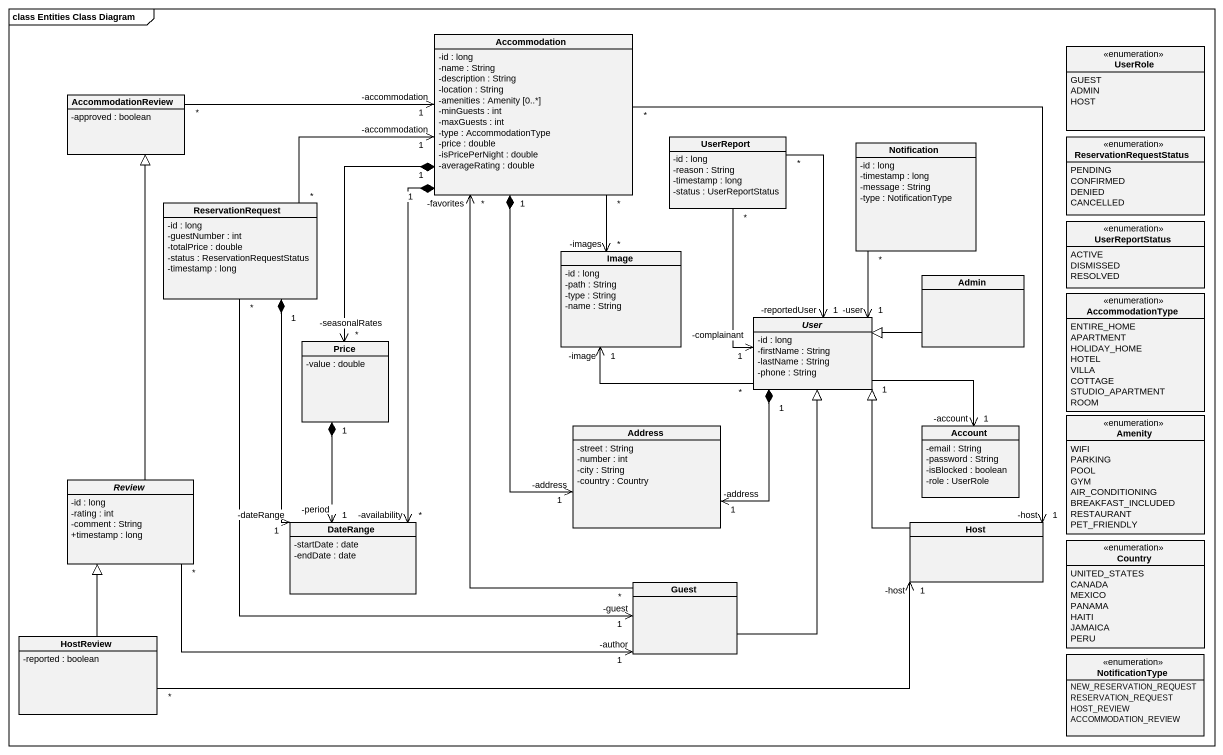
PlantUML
@startuml
mainframe class Entities Class Diagram
hide circle
hide empty members
skinparam classAttributeIconSize 0
class Accommodation {
  -id : long
  -name : String
  -description : String
  -location : String
  -amenities : Amenity [0..*]
  -minGuests : int
  -maxGuests : int
  -type : AccommodationType
  -price : double
  -isPricePerNight : double
  -averageRating : double
}
enum UserRole {
  GUEST
  ADMIN
  HOST
}
class AccommodationReview {
  -approved : boolean
}
class UserReport {
  -id : long
  -reason : String
  -timestamp : long
  -status : UserReportStatus
}
class Notification {
  -id : long
  -timestamp : long
  -message : String
  -type : NotificationType
}
enum ReservationRequestStatus {
  PENDING
  CONFIRMED
  DENIED
  CANCELLED
}
class ReservationRequest {
  -id : long
  -guestNumber : int
  -totalPrice : double
  -status : ReservationRequestStatus
  -timestamp : long
}
enum UserReportStatus {
  ACTIVE
  DISMISSED
  RESOLVED
}
class Image {
  -id : long
  -path : String
  -type : String
  -name : String
}
class Admin
enum AccommodationType {
  ENTIRE_HOME
  APARTMENT
  HOLIDAY_HOME
  HOTEL
  VILLA
  COTTAGE
  STUDIO_APARTMENT
  ROOM
}
abstract class User {
  -id : long
  -firstName : String
  -lastName : String
  -phone : String
}
class Price {
  -value : double
}
enum Amenity {
  WIFI
  PARKING
  POOL
  GYM
  AIR_CONDITIONING
  BREAKFAST_INCLUDED
  RESTAURANT
  PET_FRIENDLY
}
class Address {
  -street : String
  -number : int
  -city : String
  -country : Country
}
class Account {
  -email : String
  -password : String
  -isBlocked : boolean
  -role : UserRole
}
abstract class Review {
  -id : long
  -rating : int
  -comment : String
  +timestamp : long
}
class DateRange {
  -startDate : date
  -endDate : date
}
class Host
enum Country {
  UNITED_STATES
  CANADA
  MEXICO
  PANAMA
  HAITI
  JAMAICA
  PERU
}
class Guest
class HostReview {
  -reported : boolean
}
enum NotificationType {
  NEW_RESERVATION_REQUEST
  RESERVATION_REQUEST
  HOST_REVIEW
  ACCOMMODATION_REVIEW
}
Accommodation "*" --> "*\n-images" Image
Accommodation "1" *--> "*\n-seasonalRates" Price
Accommodation "1" *--> "1\n-address" Address
Accommodation "1" *--> "*\n-availability" DateRange
Accommodation "*" --> "1\n-host" Host
AccommodationReview "*" -right-> "-accommodation\n1" Accommodation
UserReport "*" --> "1\n-complainant" User
UserReport "*" --> "1\n-reportedUser" User
Notification "*" --> "1\n-user" User
ReservationRequest "*" -right-> "1\n-accommodation" Accommodation
ReservationRequest "1" *--> "1\n-dateRange" DateRange
ReservationRequest "*" --> "1\n-guest" Guest
Admin -left-|> User
User "*" -left-> "-image\n1" Image
User "1" *--> "1\n-address" Address
Price "1" *--> "1\n-period" DateRange
Account "1\n-account" <-up- "1" User
Review -up-|> AccommodationReview
Review "*" -right-> "-author\n1" Guest
Host -up-|> User
Guest "*" -up-> "*\n-favorites" Accommodation
Guest -up-|> User
HostReview -up-|> Review
HostReview "*" -right-> "1\n-host" Host
@enduml
